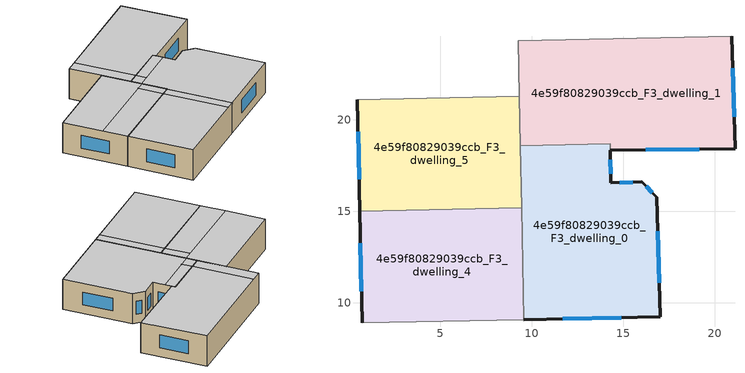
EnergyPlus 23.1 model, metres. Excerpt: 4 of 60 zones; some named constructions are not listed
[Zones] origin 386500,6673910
4e59f80829039ccb_F3_dwelling_0
 floor to 4e59f80829039ccb_F2_dwelling_0 (EU_floor_Construction): 16.01,16.61 16.81,15.75 17.02,9.23 9.56,9.08 9.36,18.57 14.28,18.67 14.31,16.54 z9
 wall outside (EU_wall_Construction): 9.56,9.08 17.02,9.23 16.81,15.75 16.01,16.61 14.31,16.54 14.29,18.32 z9:12
 wall to 4e59f80829039ccb_F3_dwelling_4 (EU_wall_Construction): 9.43,15.18 9.56,9.08 z9:12
 wall to 4e59f80829039ccb_F3_dwelling_1 (EU_wall_Construction): 14.29,18.32 14.28,18.67 9.36,18.57 z9:12
 wall to 4e59f80829039ccb_F3_dwelling_5 (EU_wall_Construction): 9.36,18.57 9.43,15.18 z9:12
 window (EU_Window_Construction): 16.96,11.09 16.87,13.89 / 11.69,9.12 14.89,9.19 / 15.52,16.59 14.79,16.56 / 16.58,16 16.24,16.36 / 14.3,17.05 14.29,17.82 z9.86:11.14
 ceiling to 4e59f80829039ccb_F4_dwelling_6 (EU_floor_Construction): 17.02,9.23 16.81,15.75 16.01,16.61 14.31,16.54 14.29,17.66 9.38,17.56 9.56,9.08 z12
 ceiling to 4e59f80829039ccb_F4_dwelling_4 (EU_floor_Construction): 14.29,17.66 14.28,18.67 10.48,18.59 10.5,17.58 z12
 ceiling to 4e59f80829039ccb_F4_dwelling_5 (EU_floor_Construction): 10.5,17.58 10.48,18.59 9.36,18.57 9.38,17.56 z12
4e59f80829039ccb_F3_dwelling_1
 floor to 4e59f80829039ccb_F2_dwelling_1 (EU_floor_Construction): 20.92,24.57 21.1,18.4 14.28,18.32 14.28,18.67 9.36,18.57 9.24,24.33 z9
 wall outside (EU_wall_Construction): 14.28,18.32 21.1,18.4 20.92,24.57 z9:12
 wall to 4e59f80829039ccb_F3_dwelling_2 (EU_wall_Construction): 20.92,24.57 9.24,24.33 z9:12
 wall to 4e59f80829039ccb_F3_dwelling_6 (EU_wall_Construction): 9.24,24.33 9.3,21.28 z9:12
 wall to 4e59f80829039ccb_F3_dwelling_5 (EU_wall_Construction): 9.3,21.28 9.36,18.57 z9:12
 window (EU_Window_Construction): 21.05,20.16 20.97,22.81 / 16.23,18.35 19.15,18.38 z9.86:11.14
 ceiling to 4e59f80829039ccb_F4_dwelling_4 (EU_floor_Construction): 21.1,18.4 20.92,24.57 10.36,24.35 10.48,18.59 14.28,18.67 14.28,18.32 z12
 ceiling to 4e59f80829039ccb_F4_dwelling_5 (EU_floor_Construction): 10.48,18.59 10.36,24.35 9.24,24.33 9.36,18.57 z12
4e59f80829039ccb_F3_dwelling_4
 floor to 4e59f80829039ccb_F2_dwelling_4 (EU_floor_Construction): 9.43,15.18 9.56,9.08 0.72,8.89 0.59,14.99 z9
 wall outside (EU_wall_Construction): 0.59,14.99 0.72,8.89 z9:12
 wall adiabatic (EU_wall_Construction): 0.72,8.89 9.56,9.08 z9:12
 wall to 4e59f80829039ccb_F3_dwelling_5 (EU_wall_Construction): 9.43,15.18 0.59,14.99 z9:12
 window (EU_Window_Construction): 0.63,13.25 0.69,10.63 z9.86:11.14
 ceiling to 4e59f80829039ccb_F4_dwelling_7 (EU_floor_Construction): 8.67,9.06 8.54,15.16 0.59,14.99 0.72,8.89 z12
 ceiling to 4e59f80829039ccb_F4_dwelling_6 (EU_floor_Construction): 9.56,9.08 9.43,15.18 8.54,15.16 8.67,9.06 z12
4e59f80829039ccb_F3_dwelling_5
 floor to 4e59f80829039ccb_F2_dwelling_5 (EU_floor_Construction): 9.3,21.28 9.43,15.18 0.59,14.99 0.47,21.09 z9
 wall outside (EU_wall_Construction): 0.47,21.09 0.59,14.99 z9:12
 wall to 4e59f80829039ccb_F3_dwelling_6 (EU_wall_Construction): 9.3,21.28 0.47,21.09 z9:12
 window (EU_Window_Construction): 0.5,19.35 0.56,16.74 z9.86:11.14
 ceiling to 4e59f80829039ccb_F4_dwelling_5 (EU_floor_Construction): 9.38,17.56 9.3,21.28 0.47,21.09 0.55,17.37 z12
 ceiling to 4e59f80829039ccb_F4_dwelling_7 (EU_floor_Construction): 8.54,15.16 8.49,17.54 0.55,17.37 0.59,14.99 z12
 ceiling to 4e59f80829039ccb_F4_dwelling_6 (EU_floor_Construction): 9.43,15.18 9.38,17.56 8.49,17.54 8.54,15.16 z12
[SCHEDULE:FILE] Column Number=1; Rows to Skip at Top=0; Number of Hours of Data=8760; Column Separator=Comma; Interpolate to Timestep=No; Minutes per Item=60; Adjust Schedule for Daylight Savings=Yes
Name | File
EU_Step8_GainSchedule_4e59f80829039ccb_F5_dwelling_1_f000 | ../../schedules/4e59f80829039ccb/4e59f80829039ccb_F5_dwelling_1_f000_gain.csv
EU_Step8_GainSchedule_4e59f80829039ccb_F5_dwelling_2_f000 | ../../schedules/4e59f80829039ccb/4e59f80829039ccb_F5_dwelling_2_f000_gain.csv
EU_Step8_GainSchedule_4e59f80829039ccb_F5_dwelling_3_f000 | ../../schedules/4e59f80829039ccb/4e59f80829039ccb_F5_dwelling_3_f000_gain.csv
EU_Step8_GainSchedule_4e59f80829039ccb_F5_dwelling_4_f000 | ../../schedules/4e59f80829039ccb/4e59f80829039ccb_F5_dwelling_4_f000_gain.csv
EU_Step8_GainSchedule_4e59f80829039ccb_F5_dwelling_5_f000 | ../../schedules/4e59f80829039ccb/4e59f80829039ccb_F5_dwelling_5_f000_gain.csv
EU_Step8_GainSchedule_4e59f80829039ccb_F5_dwelling_6_f000 | ../../schedules/4e59f80829039ccb/4e59f80829039ccb_F5_dwelling_6_f000_gain.csv
EU_Step8_GainSchedule_4e59f80829039ccb_F5_dwelling_7_f000 | ../../schedules/4e59f80829039ccb/4e59f80829039ccb_F5_dwelling_7_f000_gain.csv
EU_Step8_GainSchedule_4e59f80829039ccb_F6_dwelling_0_f000 | ../../schedules/4e59f80829039ccb/4e59f80829039ccb_F6_dwelling_0_f000_gain.csv
EU_Step8_GainSchedule_4e59f80829039ccb_F6_dwelling_1_f000 | ../../schedules/4e59f80829039ccb/4e59f80829039ccb_F6_dwelling_1_f000_gain.csv
EU_Step8_GainSchedule_4e59f80829039ccb_F6_dwelling_2_f000 | ../../schedules/4e59f80829039ccb/4e59f80829039ccb_F6_dwelling_2_f000_gain.csv
EU_Step8_GainSchedule_4e59f80829039ccb_F6_dwelling_3_f000 | ../../schedules/4e59f80829039ccb/4e59f80829039ccb_F6_dwelling_3_f000_gain.csv
EU_Step8_GainSchedule_4e59f80829039ccb_F6_dwelling_4_f000 | ../../schedules/4e59f80829039ccb/4e59f80829039ccb_F6_dwelling_4_f000_gain.csv
EU_Step8_GainSchedule_4e59f80829039ccb_F6_dwelling_5_f000 | ../../schedules/4e59f80829039ccb/4e59f80829039ccb_F6_dwelling_5_f000_gain.csv
EU_Step8_GainSchedule_4e59f80829039ccb_F6_dwelling_6_f000 | ../../schedules/4e59f80829039ccb/4e59f80829039ccb_F6_dwelling_6_f000_gain.csv
EU_Step8_GainSchedule_4e59f80829039ccb_F6_dwelling_7_f000 | ../../schedules/4e59f80829039ccb/4e59f80829039ccb_F6_dwelling_7_f000_gain.csv
